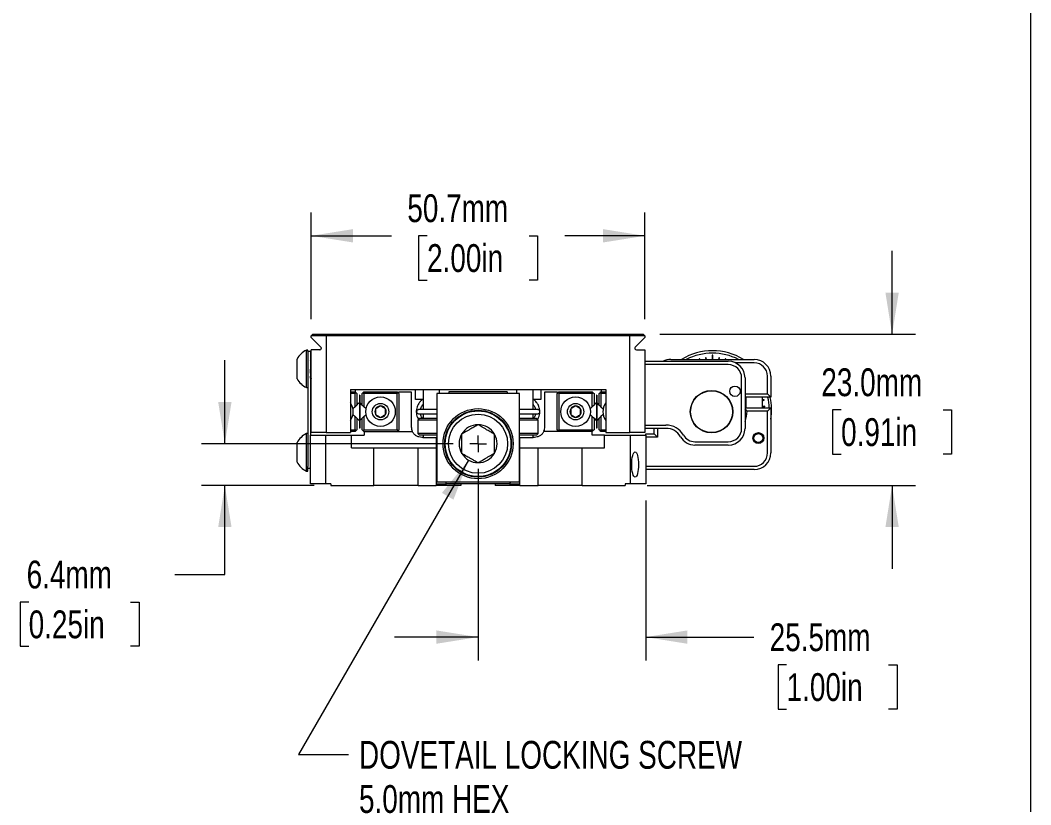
# Model space of a CAD drawing. Header units: millimetres. Extents: x 2 to 278, y 1 to 215.
# Drawn here: x 201.1 to 278, y 80.1 to 139.8 of the extents above; entities that cross this region are included whole.
import ezdxf

# ---------------------------------------------------------------- set-up
doc = ezdxf.new("R2010")
doc.units = ezdxf.units.MM
doc.styles.add('SLDTEXTSTYLE0', font='TXT', dxfattribs={"width": 0.75})
doc.dimstyles.new('SLDDIMSTYLE1', dxfattribs={"dimtxt": 2.116667, "dimasz": 3.175, "dimexe": 0, "dimexo": 0.0625, "dimgap": 0.529167, "dimtad": 0, "dimtih": 1, "dimtoh": 1, "dimdec": 1, "dimlfac": 2, "dimrnd": 1e-09, "dimzin": 12, "dimdsep": 46, "dimtxsty": 'SLDTEXTSTYLE0', "dimsah": 1, "dimcen": 0.09, "dimadec": 0, "dimazin": 3, "dimtfac": 1, "dimtdec": 1, "dimtmove": 0, "dimatfit": 0, "dimfxl": 1, "dimfrac": 2, "dimtolj": 1, "dimtzin": 12, "dimarcsym": 0})
doc.dimstyles.new('SLDDIMSTYLE2', dxfattribs={"dimtxt": 2.116667, "dimasz": 3.175, "dimexe": 0, "dimexo": 0.0625, "dimgap": 0.529167, "dimtad": 0, "dimtih": 1, "dimtoh": 1, "dimdec": 1, "dimlfac": 2, "dimrnd": 1e-09, "dimzin": 12, "dimdsep": 46, "dimtxsty": 'SLDTEXTSTYLE0', "dimsah": 1, "dimcen": 0.09, "dimadec": 0, "dimazin": 3, "dimtfac": 1, "dimtdec": 1, "dimtofl": 0, "dimtmove": 0, "dimatfit": 3, "dimfxl": 1, "dimfrac": 2, "dimtolj": 1, "dimtzin": 12, "dimarcsym": 0})
doc.dimstyles.new('SLDDIMSTYLE5', dxfattribs={"dimtxt": 2.116667, "dimasz": 3.175, "dimexe": 0, "dimexo": 0.0625, "dimgap": 0.529167, "dimtad": 0, "dimtih": 1, "dimtoh": 1, "dimdec": 1, "dimlfac": 2, "dimrnd": 1e-09, "dimzin": 4, "dimdsep": 46, "dimtxsty": 'SLDTEXTSTYLE0', "dimsah": 1, "dimcen": 0.09, "dimadec": 0, "dimazin": 1, "dimtfac": 1, "dimtdec": 1, "dimtmove": 0, "dimatfit": 0, "dimfxl": 1, "dimfrac": 2, "dimtolj": 1, "dimtzin": 12, "dimarcsym": 0})
doc.dimstyles.new('SLDDIMSTYLE7', dxfattribs={"dimtxt": 2.116667, "dimasz": 3.175, "dimexe": 0, "dimexo": 0.0625, "dimgap": 0.529167, "dimtad": 0, "dimtih": 1, "dimtoh": 1, "dimdec": 1, "dimlfac": 2, "dimrnd": 1e-09, "dimzin": 12, "dimdsep": 46, "dimtxsty": 'SLDTEXTSTYLE0', "dimsah": 1, "dimcen": 0, "dimadec": 0, "dimazin": 3, "dimtfac": 1, "dimtdec": 1, "dimtofl": 0, "dimtmove": 0, "dimatfit": 3, "dimfxl": 1, "dimfrac": 2, "dimtolj": 1, "dimtzin": 12, "dimarcsym": 0})

# ---------------------------------------------------------------- blocks, each defined once
blk = doc.blocks.new('_D_10')
at = {"color": 7, "linetype": 'Continuous', "lineweight": 0}
for p, q in [((223.256, 117.038), (223.256, 125.166)), ((248.629, 117.038), (248.629, 125.166)), ((223.256, 123.388), (229.351, 123.388)), ((232.064, 123.388), (231.42, 123.388)), ((231.42, 123.388), (231.42, 120.025)), ((239.821, 123.388), (240.465, 123.388)), ((240.465, 123.388), (240.465, 120.025)), ((248.629, 123.388), (242.534, 123.388)), ((231.42, 120.025), (232.064, 120.025)), ((240.465, 120.025), (239.821, 120.025))]:
    blk.add_line(p, q, dxfattribs=at)
at = {"color": 7, "linetype": 'Continuous', "lineweight": 18}
for points in [[(223.256, 123.388), (226.431, 122.88), (226.431, 123.896)], [(248.629, 123.388), (245.454, 123.896), (245.454, 122.88)]]:
    blk.add_solid(points, dxfattribs=at)
at = {"color": 7, "linetype": 'Continuous', "lineweight": 18, "char_height": 2.1167, "attachment_point": 1, "style": 'SLDTEXTSTYLE0'}
for s, insert in [('50.7mm', (230.561, 126.546)), ('2.00in', (232.064, 122.753))]:
    blk.add_mtext(s, dxfattribs=dict(at, insert=insert))
blk = doc.blocks.new('_D_11')
at = {"color": 7, "linetype": 'Continuous', "lineweight": 0}
for p, q in [((267.438, 115.895), (267.438, 122.245)), ((249.772, 115.895), (269.216, 115.895)), ((263.56, 110.145), (262.916, 110.145)), ((262.916, 110.145), (262.916, 106.782)), ((271.317, 110.145), (271.961, 110.145)), ((271.961, 110.145), (271.961, 106.782)), ((262.916, 106.782), (263.56, 106.782)), ((271.961, 106.782), (271.317, 106.782)), ((248.81, 104.395), (269.216, 104.395)), ((267.438, 104.395), (267.438, 98.045))]:
    blk.add_line(p, q, dxfattribs=at)
at = {"color": 7, "linetype": 'Continuous', "lineweight": 18}
for points in [[(267.438, 115.895), (267.946, 119.07), (266.93, 119.07)], [(267.438, 104.395), (266.93, 101.22), (267.946, 101.22)]]:
    blk.add_solid(points, dxfattribs=at)
at = {"color": 7, "linetype": 'Continuous', "lineweight": 18, "char_height": 2.1167, "attachment_point": 1, "style": 'SLDTEXTSTYLE0'}
for s, insert in [('23.0mm', (262.057, 113.303)), ('0.91in', (263.56, 109.511))]:
    blk.add_mtext(s, dxfattribs=dict(at, insert=insert))
blk = doc.blocks.new('_D_12')
at = {"color": 7, "linetype": 'Continuous', "lineweight": 0}
for p, q in [((216.681, 107.57), (216.681, 113.92)), ((234.038, 107.57), (214.903, 107.57)), ((223.468, 104.395), (214.903, 104.395)), ((216.681, 97.628), (216.681, 104.395)), ((212.871, 97.628), (216.681, 97.628)), ((201.757, 95.517), (201.113, 95.517)), ((201.113, 95.517), (201.113, 92.154)), ((209.514, 95.517), (210.158, 95.517)), ((210.158, 95.517), (210.158, 92.154)), ((201.113, 92.154), (201.757, 92.154)), ((210.158, 92.154), (209.514, 92.154))]:
    blk.add_line(p, q, dxfattribs=at)
at = {"color": 7, "linetype": 'Continuous', "lineweight": 18}
for points in [[(216.681, 107.57), (217.189, 110.745), (216.173, 110.745)], [(216.681, 104.395), (216.173, 101.22), (217.189, 101.22)]]:
    blk.add_solid(points, dxfattribs=at)
at = {"color": 7, "linetype": 'Continuous', "lineweight": 18, "char_height": 2.1167, "attachment_point": 1, "style": 'SLDTEXTSTYLE0'}
for s, insert in [('6.4mm', (201.602, 98.675)), ('0.25in', (201.757, 94.882))]:
    blk.add_mtext(s, dxfattribs=dict(at, insert=insert))
blk = doc.blocks.new('_D_13')
at = {"color": 7, "linetype": 'Continuous', "lineweight": 0}
for p, q in [((235.943, 105.665), (235.943, 91.077)), ((248.693, 103.252), (248.693, 91.077)), ((235.943, 92.855), (229.593, 92.855)), ((248.693, 92.855), (256.918, 92.855)), ((259.415, 90.744), (258.771, 90.744)), ((258.771, 90.744), (258.771, 87.381)), ((267.172, 90.744), (267.816, 90.744)), ((267.816, 90.744), (267.816, 87.381)), ((258.771, 87.381), (259.415, 87.381)), ((267.816, 87.381), (267.172, 87.381))]:
    blk.add_line(p, q, dxfattribs=at)
at = {"color": 7, "linetype": 'Continuous', "lineweight": 18}
for points in [[(235.943, 92.855), (232.768, 93.363), (232.768, 92.347)], [(248.693, 92.855), (251.868, 92.347), (251.868, 93.363)]]:
    blk.add_solid(points, dxfattribs=at)
at = {"color": 7, "linetype": 'Continuous', "lineweight": 18, "char_height": 2.1167, "attachment_point": 1, "style": 'SLDTEXTSTYLE0'}
for s, insert in [('25.5mm', (258.127, 93.902)), ('1.00in', (259.415, 90.11))]:
    blk.add_mtext(s, dxfattribs=dict(at, insert=insert))
blk = doc.blocks.new('_D_14')
at = {"color": 7, "linetype": 'Continuous', "lineweight": 0}
for p, q in [((235.221, 106.32), (222.283, 83.91)), ((222.283, 83.91), (226.093, 83.91))]:
    blk.add_line(p, q, dxfattribs=at)
at = {"color": 7, "linetype": 'Continuous', "lineweight": 18}
blk.add_solid([(235.221, 106.32), (233.193, 103.825), (234.073, 103.317)], dxfattribs=at)
at = {"color": 7, "linetype": 'Continuous', "lineweight": 18, "attachment_point": 1, "style": 'SLDTEXTSTYLE0'}
for s, insert, char_height in [('DOVETAIL LOCKING SCREW', (226.886, 84.957), 2.11667), ('5.0mm HEX', (226.886, 81.594), 2.1167), ('MAX TORQUE 1.69 N·M (15 IN·LBS)', (226.886, 78.231), 2.11667)]:
    blk.add_mtext(s, dxfattribs=dict(at, insert=insert, char_height=char_height))
blk = doc.blocks.new('SW_CENTERMARKSYMBOL_24')
at = {"color": 0, "linetype": 'Continuous', "lineweight": 18}
for q in [(-0.635, 0), (0, 0.635), (0, -0.635), (0.635, 0)]:
    blk.add_line((0, 0), q, dxfattribs=at)

msp = doc.modelspace()

# ---------------------------------------------------------------- linework, layer by layer
at = {"color": 7, "linetype": 'Continuous', "lineweight": 18}
for p, q in [((277.989, 0.903), (277.989, 214.645)), ((223.256, 115.768), (223.383, 115.895)), ((223.256, 115.657), (223.256, 115.768)), ((224.399, 115.768), (223.256, 115.768)), ((223.256, 115.657), (223.992, 114.921)), ((223.383, 115.895), (224.497, 115.895)), ((224.399, 115.768), (224.497, 115.895)), ((224.399, 115.768), (224.399, 108.42)), ((247.486, 115.768), (224.399, 115.768)), ((224.497, 115.895), (247.389, 115.895)), ((247.486, 115.768), (247.389, 115.895)), ((247.389, 115.895), (248.502, 115.895)), ((247.486, 108.42), (247.486, 115.768)), ((248.629, 115.768), (247.486, 115.768)), ((248.629, 115.657), (247.893, 114.921)), ((248.502, 115.895), (248.629, 115.768)), ((248.629, 115.768), (248.629, 115.657)), ((223.003, 114.685), (222.88, 114.685)), ((222.88, 111.835), (222.88, 114.685)), ((223.003, 114.603), (223.003, 114.685)), ((223.003, 114.603), (223.003, 113.015)), ((223.003, 114.603), (223.193, 114.603)), ((223.193, 114.603), (223.193, 113.015)), ((223.256, 108.42), (223.256, 114.705)), ((223.902, 114.705), (223.256, 114.705)), ((247.983, 114.705), (248.629, 114.705)), ((248.629, 114.705), (248.629, 108.42)), ((222.178, 112.51), (222.178, 114.01)), ((223.222, 113.847), (223.193, 113.898)), ((223.253, 113.847), (223.222, 113.847)), ((248.629, 113.841), (254.979, 113.841)), ((250.598, 113.979), (256.948, 113.979)), ((252.753, 114.014), (252.762, 113.979)), ((252.815, 113.979), (252.802, 114.026)), ((253.246, 114.111), (253.263, 113.979)), ((253.314, 113.979), (253.296, 114.117)), ((253.747, 114.298), (253.747, 113.979)), ((253.798, 113.979), (253.798, 114.298)), ((254.249, 114.117), (254.231, 113.979)), ((254.282, 113.979), (254.299, 114.111)), ((254.743, 114.026), (254.731, 113.979)), ((254.783, 113.979), (254.792, 114.014)), ((223.003, 113.015), (223.003, 107.3)), ((223.193, 113.015), (223.193, 108.229)), ((223.257, 113.639), (223.254, 113.673)), ((254.979, 113.587), (248.629, 113.587)), ((256.948, 113.725), (255.509, 113.725)), ((223.193, 112.558), (223.219, 112.512)), ((223.222, 112.51), (223.253, 112.51)), ((255.995, 108.737), (255.995, 112.571)), ((256.249, 112.571), (256.249, 108.737)), ((257.964, 111.352), (257.964, 112.709)), ((258.218, 112.709), (258.218, 111.098)), ((222.88, 111.835), (223.003, 111.835)), ((226.227, 111.698), (245.658, 111.698)), ((226.227, 111.698), (226.227, 108.42)), ((226.227, 111.507), (226.597, 111.507)), ((226.582, 111.698), (226.582, 111.507)), ((226.597, 111.507), (226.66, 111.444)), ((227.187, 111.444), (227.251, 111.507)), ((227.251, 111.507), (229.797, 111.507)), ((229.797, 111.507), (229.86, 111.444)), ((229.924, 111.38), (229.924, 111.507)), ((229.924, 111.507), (230.863, 111.507)), ((230.863, 111.507), (230.863, 108.847)), ((231.18, 110.936), (231.18, 111.698)), ((231.758, 111.698), (231.758, 110.16)), ((233.015, 111.38), (233.015, 111.698)), ((233.72, 111.507), (233.72, 111.38)), ((238.165, 111.507), (233.72, 111.507)), ((238.165, 111.507), (238.165, 111.38)), ((238.87, 111.698), (238.87, 111.38)), ((240.127, 110.16), (240.127, 111.698)), ((240.705, 111.698), (240.705, 110.936)), ((241.023, 108.847), (241.023, 111.507)), ((241.023, 111.507), (241.962, 111.507)), ((241.962, 111.507), (241.962, 111.38)), ((242.025, 111.444), (242.089, 111.507)), ((242.089, 111.507), (244.635, 111.507)), ((244.635, 111.507), (244.698, 111.444)), ((245.225, 111.444), (245.289, 111.507)), ((245.289, 111.507), (245.658, 111.507)), ((245.303, 111.698), (245.303, 111.507)), ((245.658, 111.698), (245.658, 108.42)), ((226.597, 111.38), (226.227, 111.38)), ((226.66, 111.444), (226.597, 111.38)), ((226.597, 110.387), (226.597, 111.38)), ((226.66, 111.444), (226.724, 111.38)), ((226.724, 111.38), (226.724, 110.514)), ((226.939, 111.257), (226.924, 111.257)), ((226.924, 111.257), (226.924, 111.007)), ((226.939, 111.007), (226.924, 111.007)), ((226.924, 111.007), (226.924, 109.007)), ((226.939, 111.257), (226.939, 111.007)), ((226.939, 111.007), (226.939, 109.007)), ((227.124, 111.38), (227.187, 111.444)), ((227.124, 110.514), (227.124, 111.38)), ((227.187, 111.444), (227.251, 111.38)), ((227.251, 111.38), (227.251, 110.387)), ((229.797, 111.38), (227.251, 111.38)), ((229.86, 111.444), (229.797, 111.38)), ((229.797, 108.634), (229.797, 111.38)), ((229.86, 111.444), (229.924, 111.38)), ((229.924, 111.38), (229.924, 108.634)), ((231.758, 110.936), (231.18, 110.936)), ((239.086, 111.38), (232.799, 111.38)), ((232.799, 111.38), (232.799, 104.649)), ((239.086, 104.649), (239.086, 111.38)), ((240.705, 110.936), (240.127, 110.936)), ((241.962, 111.38), (242.025, 111.444)), ((241.962, 108.634), (241.962, 111.38)), ((242.089, 111.38), (242.025, 111.444)), ((244.635, 111.38), (242.089, 111.38)), ((242.089, 111.38), (242.089, 108.634)), ((244.635, 111.38), (244.698, 111.444)), ((244.635, 110.387), (244.635, 111.38)), ((244.698, 111.444), (244.762, 111.38)), ((244.762, 111.38), (244.762, 110.514)), ((244.977, 111.257), (244.962, 111.257)), ((244.962, 111.257), (244.962, 111.007)), ((244.977, 111.007), (244.962, 111.007)), ((244.962, 111.007), (244.962, 109.007)), ((244.977, 111.257), (244.977, 111.007)), ((244.977, 111.007), (244.977, 109.007)), ((245.162, 111.38), (245.225, 111.444)), ((245.162, 110.514), (245.162, 111.38)), ((245.225, 111.444), (245.289, 111.38)), ((245.658, 111.38), (245.289, 111.38)), ((245.289, 111.38), (245.289, 110.387)), ((256.249, 111.352), (257.964, 111.352)), ((258.218, 111.098), (256.249, 111.098)), ((256.323, 111.098), (256.323, 110.304)), ((257.573, 110.304), (257.573, 111.098)), ((257.697, 110.92), (257.573, 110.896)), ((257.573, 110.844), (257.707, 110.87)), ((257.964, 111.352), (258.218, 111.098)), ((226.597, 110.387), (226.428, 110.219)), ((226.724, 110.514), (226.597, 110.387)), ((226.724, 110.514), (226.856, 110.647)), ((227.124, 110.514), (226.939, 110.699)), ((227.251, 110.387), (227.124, 110.514)), ((227.419, 110.219), (227.251, 110.387)), ((232.799, 110.16), (231.411, 110.16)), ((240.489, 110.16), (239.086, 110.16)), ((244.466, 110.219), (244.635, 110.387)), ((244.762, 110.514), (244.635, 110.387)), ((244.762, 110.514), (244.894, 110.647)), ((245.162, 110.514), (244.977, 110.699)), ((245.289, 110.387), (245.162, 110.514)), ((245.289, 110.387), (245.457, 110.219)), ((256.249, 110.487), (256.268, 110.304)), ((256.412, 110.05), (256.249, 110.211)), ((256.268, 110.304), (258.218, 110.304)), ((257.964, 110.05), (256.412, 110.05)), ((257.764, 110.422), (257.573, 110.41)), ((257.573, 110.359), (257.767, 110.371)), ((257.964, 110.05), (258.218, 110.304)), ((257.964, 106.867), (257.964, 110.05)), ((258.218, 110.304), (258.218, 106.867)), ((226.428, 109.795), (226.597, 109.627)), ((226.597, 108.634), (226.597, 109.627)), ((226.597, 109.627), (226.724, 109.5)), ((226.724, 109.5), (226.924, 109.3)), ((226.724, 109.5), (226.724, 108.634)), ((226.939, 109.315), (226.959, 109.335)), ((227.004, 109.381), (226.959, 109.335)), ((227.124, 109.5), (227.004, 109.381)), ((227.124, 109.5), (227.251, 109.627)), ((227.124, 108.634), (227.124, 109.5)), ((227.251, 109.627), (227.419, 109.795)), ((227.251, 109.627), (227.251, 108.634)), ((231.491, 109.475), (231.364, 109.348)), ((231.364, 109.348), (231.364, 108.345)), ((232.799, 109.348), (231.364, 109.348)), ((231.411, 109.855), (232.799, 109.855)), ((232.799, 109.475), (231.491, 109.475)), ((231.758, 109.855), (231.758, 109.475)), ((239.086, 109.855), (240.489, 109.855)), ((240.394, 109.475), (239.086, 109.475)), ((240.521, 109.348), (239.086, 109.348)), ((240.127, 109.475), (240.127, 109.855)), ((240.521, 109.348), (240.394, 109.475)), ((240.521, 108.345), (240.521, 109.348)), ((244.635, 109.627), (244.466, 109.795)), ((244.635, 108.634), (244.635, 109.627)), ((244.635, 109.627), (244.762, 109.5)), ((244.762, 109.5), (244.962, 109.3)), ((244.762, 109.5), (244.762, 108.634)), ((244.977, 109.315), (244.997, 109.335)), ((245.042, 109.381), (244.997, 109.335)), ((245.162, 109.5), (245.042, 109.381)), ((245.162, 109.5), (245.289, 109.627)), ((245.162, 108.634), (245.162, 109.5)), ((245.457, 109.795), (245.289, 109.627)), ((245.289, 109.627), (245.289, 108.634)), ((224.399, 108.42), (223.256, 108.42)), ((224.399, 108.42), (226.227, 108.42)), ((226.227, 108.634), (226.597, 108.634)), ((226.597, 108.507), (226.227, 108.507)), ((226.66, 108.571), (226.597, 108.634)), ((226.66, 108.571), (226.597, 108.507)), ((226.724, 108.634), (226.66, 108.571)), ((226.939, 109.007), (226.924, 109.007)), ((226.924, 109.007), (226.924, 108.757)), ((226.939, 108.757), (226.924, 108.757)), ((226.939, 109.007), (226.939, 108.757)), ((227.187, 108.571), (227.124, 108.634)), ((227.187, 108.571), (227.251, 108.634)), ((227.251, 108.507), (227.187, 108.571)), ((227.251, 108.634), (229.797, 108.634)), ((227.27, 108.507), (227.251, 108.507)), ((227.27, 108.507), (227.27, 108.229)), ((227.27, 108.507), (230.928, 108.507)), ((229.86, 108.571), (229.797, 108.634)), ((229.86, 108.571), (229.797, 108.507)), ((229.924, 108.634), (229.86, 108.571)), ((229.924, 108.507), (229.924, 108.634)), ((244.615, 108.507), (240.956, 108.507)), ((242.025, 108.571), (241.962, 108.634)), ((241.962, 108.634), (241.962, 108.507)), ((242.025, 108.571), (242.089, 108.634)), ((242.089, 108.507), (242.025, 108.571)), ((242.089, 108.634), (244.635, 108.634)), ((244.635, 108.507), (244.615, 108.507)), ((244.615, 108.229), (244.615, 108.507)), ((244.698, 108.571), (244.635, 108.634)), ((244.698, 108.571), (244.635, 108.507)), ((244.762, 108.634), (244.698, 108.571)), ((244.977, 109.007), (244.962, 109.007)), ((244.962, 109.007), (244.962, 108.757)), ((244.977, 108.757), (244.962, 108.757)), ((244.977, 109.007), (244.977, 108.757)), ((245.225, 108.571), (245.162, 108.634)), ((245.289, 108.634), (245.225, 108.571)), ((245.289, 108.507), (245.225, 108.571)), ((245.289, 108.634), (245.658, 108.634)), ((245.658, 108.507), (245.289, 108.507)), ((245.658, 108.42), (247.486, 108.42)), ((248.629, 108.42), (247.486, 108.42)), ((248.629, 108.991), (250.239, 108.991)), ((250.239, 108.737), (248.629, 108.737)), ((249.328, 108.327), (249.328, 108.737)), ((249.582, 108.737), (249.582, 108.073)), ((222.178, 106.91), (222.178, 107.66)), ((223.003, 108.335), (222.88, 108.335)), ((222.88, 106.91), (222.88, 108.335)), ((223.193, 104.522), (223.193, 108.229)), ((223.193, 108.229), (224.336, 108.229)), ((224.336, 108.229), (224.336, 104.522)), ((224.336, 108.229), (226.325, 108.229)), ((226.325, 107.253), (226.325, 108.229)), ((226.325, 108.229), (227.27, 108.229)), ((231.364, 108.345), (231.491, 108.218)), ((232.799, 108.345), (231.364, 108.345)), ((232.799, 108.218), (231.491, 108.218)), ((231.745, 108.053), (231.656, 108.053)), ((231.745, 108.053), (232.768, 108.053)), ((231.758, 108.218), (231.758, 108.053)), ((232.768, 108.053), (232.768, 107.253)), ((232.799, 108.053), (232.768, 108.053)), ((240.521, 108.345), (239.086, 108.345)), ((240.394, 108.218), (239.086, 108.218)), ((239.118, 108.053), (239.086, 108.053)), ((239.118, 107.253), (239.118, 108.053)), ((239.118, 108.053), (240.138, 108.053)), ((240.127, 108.053), (240.127, 108.218)), ((240.229, 108.053), (240.138, 108.053)), ((240.394, 108.218), (240.521, 108.345)), ((245.556, 108.229), (244.615, 108.229)), ((245.556, 107.253), (245.556, 108.229)), ((245.556, 108.229), (247.55, 108.229)), ((247.55, 104.522), (247.55, 108.229)), ((247.55, 108.229), (248.693, 108.229)), ((248.693, 108.229), (248.693, 108.327)), ((248.693, 108.327), (249.328, 108.327)), ((248.693, 108.229), (248.693, 104.522)), ((249.582, 108.073), (248.693, 108.073)), ((249.582, 108.073), (249.328, 108.327)), ((252.439, 107.721), (254.979, 107.721)), ((222.178, 106.16), (222.178, 106.91)), ((222.88, 105.485), (222.88, 106.91)), ((223.003, 107.3), (223.003, 105.841)), ((226.325, 107.253), (228.008, 107.253)), ((228.008, 104.395), (228.008, 107.253)), ((228.008, 107.253), (231.374, 107.253)), ((231.374, 104.395), (231.374, 107.253)), ((231.374, 107.253), (232.768, 107.253)), ((232.768, 107.253), (232.768, 104.395)), ((239.118, 104.395), (239.118, 107.253)), ((239.118, 107.253), (240.508, 107.253)), ((240.508, 104.395), (240.508, 107.253)), ((240.508, 107.253), (243.874, 107.253)), ((243.874, 104.395), (243.874, 107.253)), ((243.874, 107.253), (245.556, 107.253)), ((254.979, 107.467), (252.439, 107.467)), ((239.118, 106.529), (239.086, 106.529)), ((222.88, 105.485), (223.003, 105.485)), ((223.003, 105.485), (223.003, 105.841)), ((223.003, 105.713), (223.193, 105.713)), ((232.799, 105.789), (232.768, 105.789)), ((232.768, 105.395), (232.799, 105.395)), ((239.086, 105.437), (239.118, 105.437)), ((239.086, 105.395), (239.118, 105.395)), ((248.693, 105.851), (256.948, 105.851)), ((256.948, 105.597), (248.693, 105.597)), ((239.086, 104.649), (232.799, 104.649)), ((224.336, 104.522), (223.193, 104.522)), ((224.738, 104.522), (224.336, 104.522)), ((224.738, 104.522), (224.738, 104.395)), ((224.738, 104.395), (228.008, 104.395)), ((231.374, 104.395), (228.008, 104.395)), ((231.374, 104.395), (232.768, 104.395)), ((232.768, 104.522), (233.553, 104.522)), ((234.644, 104.395), (232.768, 104.395)), ((238.332, 104.522), (233.553, 104.522)), ((234.644, 104.522), (234.644, 104.395)), ((237.238, 104.522), (237.238, 104.395)), ((239.118, 104.395), (237.238, 104.395)), ((238.332, 104.522), (239.118, 104.522)), ((239.118, 104.395), (240.508, 104.395)), ((243.874, 104.395), (240.508, 104.395)), ((243.874, 104.395), (247.144, 104.395)), ((247.144, 104.522), (247.144, 104.395)), ((247.55, 104.522), (247.144, 104.522)), ((248.693, 104.522), (247.55, 104.522))]:
    msp.add_line(p, q, dxfattribs=at)
for centre, radius in [((253.709, 110.007), 1.619), ((253.709, 110.007), 1.594), ((255.487, 111.555), 0.394), ((228.524, 110.007), 1.125), ((243.362, 110.007), 1.125), ((228.524, 110.007), 0.625), ((235.943, 107.57), 2.667), ((235.943, 107.57), 2.54), ((235.943, 107.57), 2.5), ((243.362, 110.007), 0.625), ((235.943, 107.57), 2.25), ((257.265, 108), 0.413), ((257.265, 108), 0.398), ((257.265, 108), 0.334)]:
    msp.add_circle(centre, radius, dxfattribs=at)
for centre, radius, start, end in [((223.576, 113.26), 1.586, 116.03726, 151.77733), ((223.902, 114.832), 0.127, 270, 45), ((247.983, 114.832), 0.127, 135, 270), ((253.773, 110.145), 4.5, 58.41759, 121.58241), ((250.598, 112.709), 1.27, 90, 116.95765), ((253.773, 110.145), 4.318, 62.59735, 117.40265), ((253.773, 110.145), 4.001, 104.03621, 104.76379), ((253.773, 110.145), 4.001, 96.83621, 97.56379), ((253.773, 110.145), 4.153, 89.64957, 90.35044), ((253.773, 110.145), 4.001, 82.43621, 83.16379), ((253.773, 110.145), 4.001, 75.23621, 75.96379), ((254.979, 112.571), 1.27, 0, 90), ((256.948, 112.709), 1.27, 0, 90), ((254.979, 112.571), 1.016, 0, 90), ((256.948, 112.709), 1.016, 0, 90), ((223.576, 113.26), 1.586, 208.22267, 243.96274), ((253.773, 110.145), 4.001, 10.43621, 11.16379), ((253.773, 110.145), 4.318, 2.10694, 12.74359), ((253.773, 110.145), 4.5, 351.03282, 12.22004), ((225.324, 110.007), 1.125, 0, 36.5675), ((225.324, 110.007), 1.125, 323.4325, 0), ((228.524, 110.007), 0.433, 150, 210), ((228.524, 110.007), 0.433, 90, 150), ((228.524, 110.007), 0.433, 30, 90), ((228.524, 110.007), 0.433, 330, 30), ((231.412, 110.008), 0.151, 90.44191, 180.43519), ((231.412, 110.006), 0.151, 179.56481, 269.55809), ((240.489, 110.007), 0.152, 0, 90), ((240.489, 110.007), 0.152, 270, 0), ((243.362, 110.007), 0.433, 150, 210), ((243.362, 110.007), 0.433, 90, 150), ((243.362, 110.007), 0.433, 30, 90), ((243.362, 110.007), 0.433, 330, 30), ((246.562, 110.007), 1.125, 143.4325, 216.5675), ((253.773, 110.145), 2.642, 339.63587, 357.9336), ((253.773, 110.145), 4.001, 3.23621, 3.96379), ((226.924, 109.371), 0.05, 289.15192, 315), ((228.524, 110.007), 0.433, 210, 270), ((228.524, 110.007), 0.433, 270, 330), ((243.362, 110.007), 0.433, 210, 270), ((243.362, 110.007), 0.433, 270, 330), ((244.962, 109.371), 0.05, 289.15192, 315), ((235.943, 107.57), 1.443, 90, 150), ((235.943, 107.57), 1.443, 30, 90), ((250.239, 107.467), 1.524, 30, 90), ((250.239, 107.467), 1.27, 30, 90), ((254.979, 108.737), 1.27, 270, 0), ((254.979, 108.737), 1.016, 270, 0), ((223.576, 106.91), 1.586, 116.03726, 151.77733), ((235.943, 107.57), 1.443, 150, 210), ((235.943, 107.57), 1.443, 330, 30), ((252.439, 108.737), 1.27, 210, 270), ((252.439, 108.737), 1.016, 210, 270), ((256.948, 106.867), 1.016, 270, 0), ((256.948, 106.867), 1.27, 270, 0), ((223.576, 106.91), 1.586, 208.22267, 243.96274), ((235.943, 107.57), 1.443, 210, 270), ((235.943, 107.57), 1.443, 270, 330)]:
    msp.add_arc(centre, radius, start, end, dxfattribs=at)
msp.add_ellipse((247.89, 105.983), major_axis=(0, 0.965), ratio=0.267949, dxfattribs=at)
for points, knots in [([(223.249, 113.718), (223.246, 113.741), (223.239, 113.802), (223.23, 113.841), (223.224, 113.846), (223.222, 113.847)], [0, 0, 0, 0, 0.282637, 0.755041, 1, 1, 1, 1]), ([(223.257, 112.519), (223.256, 112.515), (223.251, 112.501), (223.244, 112.529), (223.233, 112.602), (223.221, 112.724), (223.212, 112.881), (223.202, 113.052), (223.196, 113.173), (223.193, 113.229)], [0, 0, 0, 0, 0.0595757, 0.2178132, 0.3816656, 0.545518, 0.7037555, 0.861993, 1, 1, 1, 1]), ([(223.219, 112.518), (223.217, 112.522), (223.211, 112.531), (223.202, 112.595), (223.195, 112.672), (223.193, 112.707)], [0, 0, 0, 0, 0.263597, 0.674531, 1, 1, 1, 1]), ([(226.856, 110.647), (226.868, 110.659), (226.89, 110.681), (226.913, 110.704), (226.922, 110.713), (226.923, 110.714), (226.924, 110.714)], [0, 0, 0, 0, 0.481703, 0.908358, 0.986248, 1, 1, 1, 1]), ([(231.758, 110.957), (231.742, 110.948), (231.668, 110.905), (231.556, 110.799), (231.428, 110.642), (231.331, 110.461), (231.267, 110.267), (231.239, 110.065), (231.246, 109.862), (231.291, 109.664), (231.35, 109.508), (231.405, 109.428), (231.421, 109.404)], [0, 0, 0, 0, 0.031515, 0.144993, 0.25923, 0.375496, 0.491909, 0.606574, 0.71977, 0.83541, 0.951995, 1, 1, 1, 1]), ([(240.642, 110.007), (240.638, 110.077), (240.631, 110.211), (240.579, 110.392), (240.514, 110.54), (240.437, 110.664), (240.354, 110.769), (240.26, 110.862), (240.186, 110.926), (240.137, 110.953), (240.127, 110.959)], [0, 0, 0, 0, 0.186733, 0.353659, 0.497697, 0.617427, 0.74059, 0.853001, 0.96909, 1, 1, 1, 1]), ([(244.894, 110.647), (244.906, 110.659), (244.928, 110.681), (244.951, 110.704), (244.96, 110.713), (244.961, 110.714), (244.962, 110.714)], [0, 0, 0, 0, 0.481703, 0.908358, 0.986248, 1, 1, 1, 1]), ([(228.524, 110.44), (228.498, 110.425), (228.446, 110.395), (228.349, 110.339), (228.245, 110.279), (228.178, 110.241), (228.149, 110.224)], [0, 0, 0, 0, 0.216439, 0.440277, 0.751873, 1, 1, 1, 1]), ([(228.149, 110.224), (228.149, 110.199), (228.149, 110.13), (228.149, 110.002), (228.149, 109.879), (228.149, 109.812), (228.149, 109.791)], [0, 0, 0, 0, 0.1809422, 0.5062926, 0.8439745, 1, 1, 1, 1]), ([(228.899, 110.224), (228.873, 110.238), (228.821, 110.269), (228.724, 110.325), (228.62, 110.385), (228.553, 110.423), (228.524, 110.44)], [0, 0, 0, 0, 0.216439, 0.440277, 0.751873, 1, 1, 1, 1]), ([(228.899, 109.791), (228.899, 109.812), (228.899, 109.879), (228.899, 110.002), (228.899, 110.13), (228.899, 110.199), (228.899, 110.224)], [0, 0, 0, 0, 0.156025, 0.493707, 0.819058, 1, 1, 1, 1]), ([(231.565, 110.16), (231.571, 110.193), (231.587, 110.275), (231.642, 110.398), (231.701, 110.499), (231.747, 110.546), (231.758, 110.557)], [0, 0, 0, 0, 0.2244363, 0.5607044, 0.8941245, 1, 1, 1, 1]), ([(240.127, 110.561), (240.129, 110.558), (240.159, 110.529), (240.21, 110.455), (240.274, 110.333), (240.314, 110.23), (240.32, 110.168), (240.32, 110.16)], [0, 0, 0, 0, 0.020869, 0.278664, 0.587462, 0.943824, 1, 1, 1, 1]), ([(240.467, 109.402), (240.496, 109.453), (240.561, 109.567), (240.627, 109.772), (240.636, 109.926), (240.642, 110.007)], [0, 0, 0, 0, 0.273948, 0.617857, 1, 1, 1, 1]), ([(240.642, 110.007), (240.642, 110.008), (240.642, 110.021), (240.641, 110.039), (240.633, 110.054), (240.632, 110.057)], [0, 0, 0, 0, 0.028799, 0.804123, 1, 1, 1, 1]), ([(243.362, 110.44), (243.336, 110.425), (243.284, 110.395), (243.187, 110.339), (243.083, 110.279), (243.016, 110.241), (242.987, 110.224)], [0, 0, 0, 0, 0.216439, 0.440277, 0.751873, 1, 1, 1, 1]), ([(242.987, 110.224), (242.987, 110.199), (242.987, 110.13), (242.987, 110.002), (242.987, 109.879), (242.987, 109.812), (242.987, 109.791)], [0, 0, 0, 0, 0.1809422, 0.5062926, 0.8439745, 1, 1, 1, 1]), ([(243.737, 110.224), (243.711, 110.238), (243.659, 110.269), (243.562, 110.325), (243.458, 110.385), (243.391, 110.423), (243.362, 110.44)], [0, 0, 0, 0, 0.216439, 0.440277, 0.751873, 1, 1, 1, 1]), ([(243.737, 109.791), (243.737, 109.812), (243.737, 109.879), (243.737, 110.002), (243.737, 110.13), (243.737, 110.199), (243.737, 110.224)], [0, 0, 0, 0, 0.156025, 0.493707, 0.819058, 1, 1, 1, 1]), ([(228.149, 109.791), (228.174, 109.776), (228.227, 109.746), (228.323, 109.69), (228.428, 109.63), (228.494, 109.591), (228.524, 109.574)], [0, 0, 0, 0, 0.216439, 0.440277, 0.751873, 1, 1, 1, 1]), ([(228.524, 109.574), (228.549, 109.589), (228.602, 109.619), (228.698, 109.675), (228.803, 109.735), (228.869, 109.774), (228.899, 109.791)], [0, 0, 0, 0, 0.216439, 0.440277, 0.751873, 1, 1, 1, 1]), ([(231.743, 109.475), (231.724, 109.497), (231.672, 109.558), (231.614, 109.675), (231.574, 109.781), (231.566, 109.843), (231.565, 109.855)], [0, 0, 0, 0, 0.206142, 0.559994, 0.914303, 1, 1, 1, 1]), ([(240.323, 109.855), (240.323, 109.854), (240.318, 109.808), (240.29, 109.725), (240.243, 109.617), (240.194, 109.535), (240.159, 109.492), (240.144, 109.475)], [0, 0, 0, 0, 0.003157, 0.328639, 0.609513, 0.842955, 1, 1, 1, 1]), ([(242.987, 109.791), (243.012, 109.776), (243.065, 109.746), (243.161, 109.69), (243.266, 109.63), (243.332, 109.591), (243.362, 109.574)], [0, 0, 0, 0, 0.216439, 0.440277, 0.751873, 1, 1, 1, 1]), ([(243.362, 109.574), (243.387, 109.589), (243.44, 109.619), (243.536, 109.675), (243.641, 109.735), (243.707, 109.774), (243.737, 109.791)], [0, 0, 0, 0, 0.216439, 0.440277, 0.751873, 1, 1, 1, 1]), ([(231.656, 108.053), (231.587, 108.053), (231.517, 108.062), (231.377, 108.1), (231.306, 108.13), (231.176, 108.211), (231.113, 108.262), (231.006, 108.384), (230.961, 108.455), (230.928, 108.532)], [0, 0, 0, 0, 0.25, 0.25, 0.5, 0.5, 0.75, 0.75, 1, 1, 1, 1]), ([(235.943, 109.014), (235.857, 108.964), (235.683, 108.864), (235.427, 108.716), (235.193, 108.581), (234.953, 108.442), (234.791, 108.349), (234.693, 108.292)], [0, 0, 0, 0, 0.216185, 0.439761, 0.593416, 0.752208, 1, 1, 1, 1]), ([(237.193, 108.292), (237.107, 108.341), (236.933, 108.442), (236.677, 108.59), (236.443, 108.725), (236.203, 108.863), (236.041, 108.957), (235.943, 109.014)], [0, 0, 0, 0, 0.216185, 0.439761, 0.593416, 0.752208, 1, 1, 1, 1]), ([(240.956, 108.529), (240.923, 108.453), (240.878, 108.383), (240.771, 108.261), (240.709, 108.21), (240.578, 108.13), (240.508, 108.1), (240.368, 108.062), (240.298, 108.053), (240.229, 108.053)], [0, 0, 0, 0, 0.25, 0.25, 0.5, 0.5, 0.75, 0.75, 1, 1, 1, 1]), ([(240.956, 108.529), (240.978, 108.579), (240.995, 108.631), (241.017, 108.737), (241.023, 108.792), (241.023, 108.847)], [0, 0, 0, 0, 0.5, 0.5, 1, 1, 1, 1]), ([(234.693, 108.292), (234.693, 108.221), (234.693, 108.073), (234.693, 107.834), (234.693, 107.583), (234.693, 107.334), (234.693, 107.087), (234.693, 106.931), (234.693, 106.848)], [0, 0, 0, 0, 0.155636, 0.324886, 0.493764, 0.656484, 0.819509, 1, 1, 1, 1]), ([(237.193, 106.848), (237.193, 106.931), (237.193, 107.087), (237.193, 107.334), (237.193, 107.583), (237.193, 107.834), (237.193, 108.073), (237.193, 108.221), (237.193, 108.292)], [0, 0, 0, 0, 0.1804908, 0.3435164, 0.5062359, 0.6751144, 0.8443638, 1, 1, 1, 1]), ([(234.693, 106.848), (234.778, 106.799), (234.952, 106.699), (235.208, 106.551), (235.442, 106.416), (235.683, 106.277), (235.844, 106.184), (235.943, 106.127)], [0, 0, 0, 0, 0.216185, 0.439761, 0.593416, 0.752208, 1, 1, 1, 1]), ([(235.943, 106.127), (236.028, 106.176), (236.202, 106.277), (236.458, 106.424), (236.692, 106.56), (236.933, 106.698), (237.094, 106.792), (237.193, 106.848)], [0, 0, 0, 0, 0.2161847, 0.4397605, 0.5934165, 0.7522078, 1, 1, 1, 1]), ([(233.553, 104.522), (233.542, 104.522), (233.528, 104.535), (233.507, 104.581), (233.5, 104.614), (233.5, 104.649)], [0, 0, 0, 0, 0.5, 0.5, 1, 1, 1, 1]), ([(238.385, 104.649), (238.385, 104.614), (238.378, 104.581), (238.357, 104.535), (238.344, 104.522), (238.332, 104.522)], [0, 0, 0, 0, 0.5, 0.5, 1, 1, 1, 1])]:
    msp.add_open_spline(points, degree=3, knots=knots, dxfattribs=at)
msp.add_open_spline([(230.863, 108.847), (230.863, 108.737), (230.885, 108.631), (230.928, 108.532)], degree=3, dxfattribs=at)

# ---------------------------------------------------------------- block references
at = {"color": 7, "linetype": 'Continuous', "lineweight": 0}
msp.add_blockref('SW_CENTERMARKSYMBOL_24', (235.943, 107.57), dxfattribs=at)

# ---------------------------------------------------------------- dimensions: what is measured, and where the dimension line sits
at = {"color": 7, "linetype": 'Continuous', "lineweight": 18}
for base, p1, p2, dimstyle, picture, middle in [((223.256, 123.388), (248.629, 115.768), (223.256, 115.768), 'SLDDIMSTYLE2', '_D_10', (235.943, 123.388)), ((248.693, 92.855), (235.943, 106.935), (248.693, 104.522), 'SLDDIMSTYLE1', '_D_13', (263.509, 92.855))]:
    dim = msp.add_linear_dim(base=base, p1=p1, p2=p2, dimstyle=dimstyle, dxfattribs=at)
    dim.commit()
    dim.dimension.update_dxf_attribs({"geometry": picture, "text_midpoint": middle, "dimtype": 160})
for base, p1, p2, dimstyle, picture, middle in [((267.438, 104.395), (248.502, 115.895), (247.144, 104.395), 'SLDDIMSTYLE5', '_D_11', (267.438, 110.145)), ((216.680663191, 107.570142525), (224.737981708, 104.395142525), (235.307581708, 107.570142525), 'SLDDIMSTYLE1', '_D_12', (216.680663191, 97.627913372))]:
    dim = msp.add_linear_dim(base=base, p1=p1, p2=p2, angle=90, dimstyle=dimstyle, dxfattribs=at)
    dim.commit()
    dim.dimension.update_dxf_attribs({"geometry": picture, "text_midpoint": middle, "dimtype": 160})
dim = msp.add_radius_dim(center=(235.943, 107.57), mpoint=(235.221, 106.32), text='DOVETAIL LOCKING SCREW\\P5.0mm HEX\\PMAX TORQUE 1.69 N·M (15 IN·LBS)', dimstyle='SLDDIMSTYLE7', dxfattribs=at)
dim.commit()
dim.dimension.update_dxf_attribs({"geometry": '_D_14', "text_midpoint": (249.785, 83.91), "dimtype": 164})

doc.saveas('drawing.dxf')
